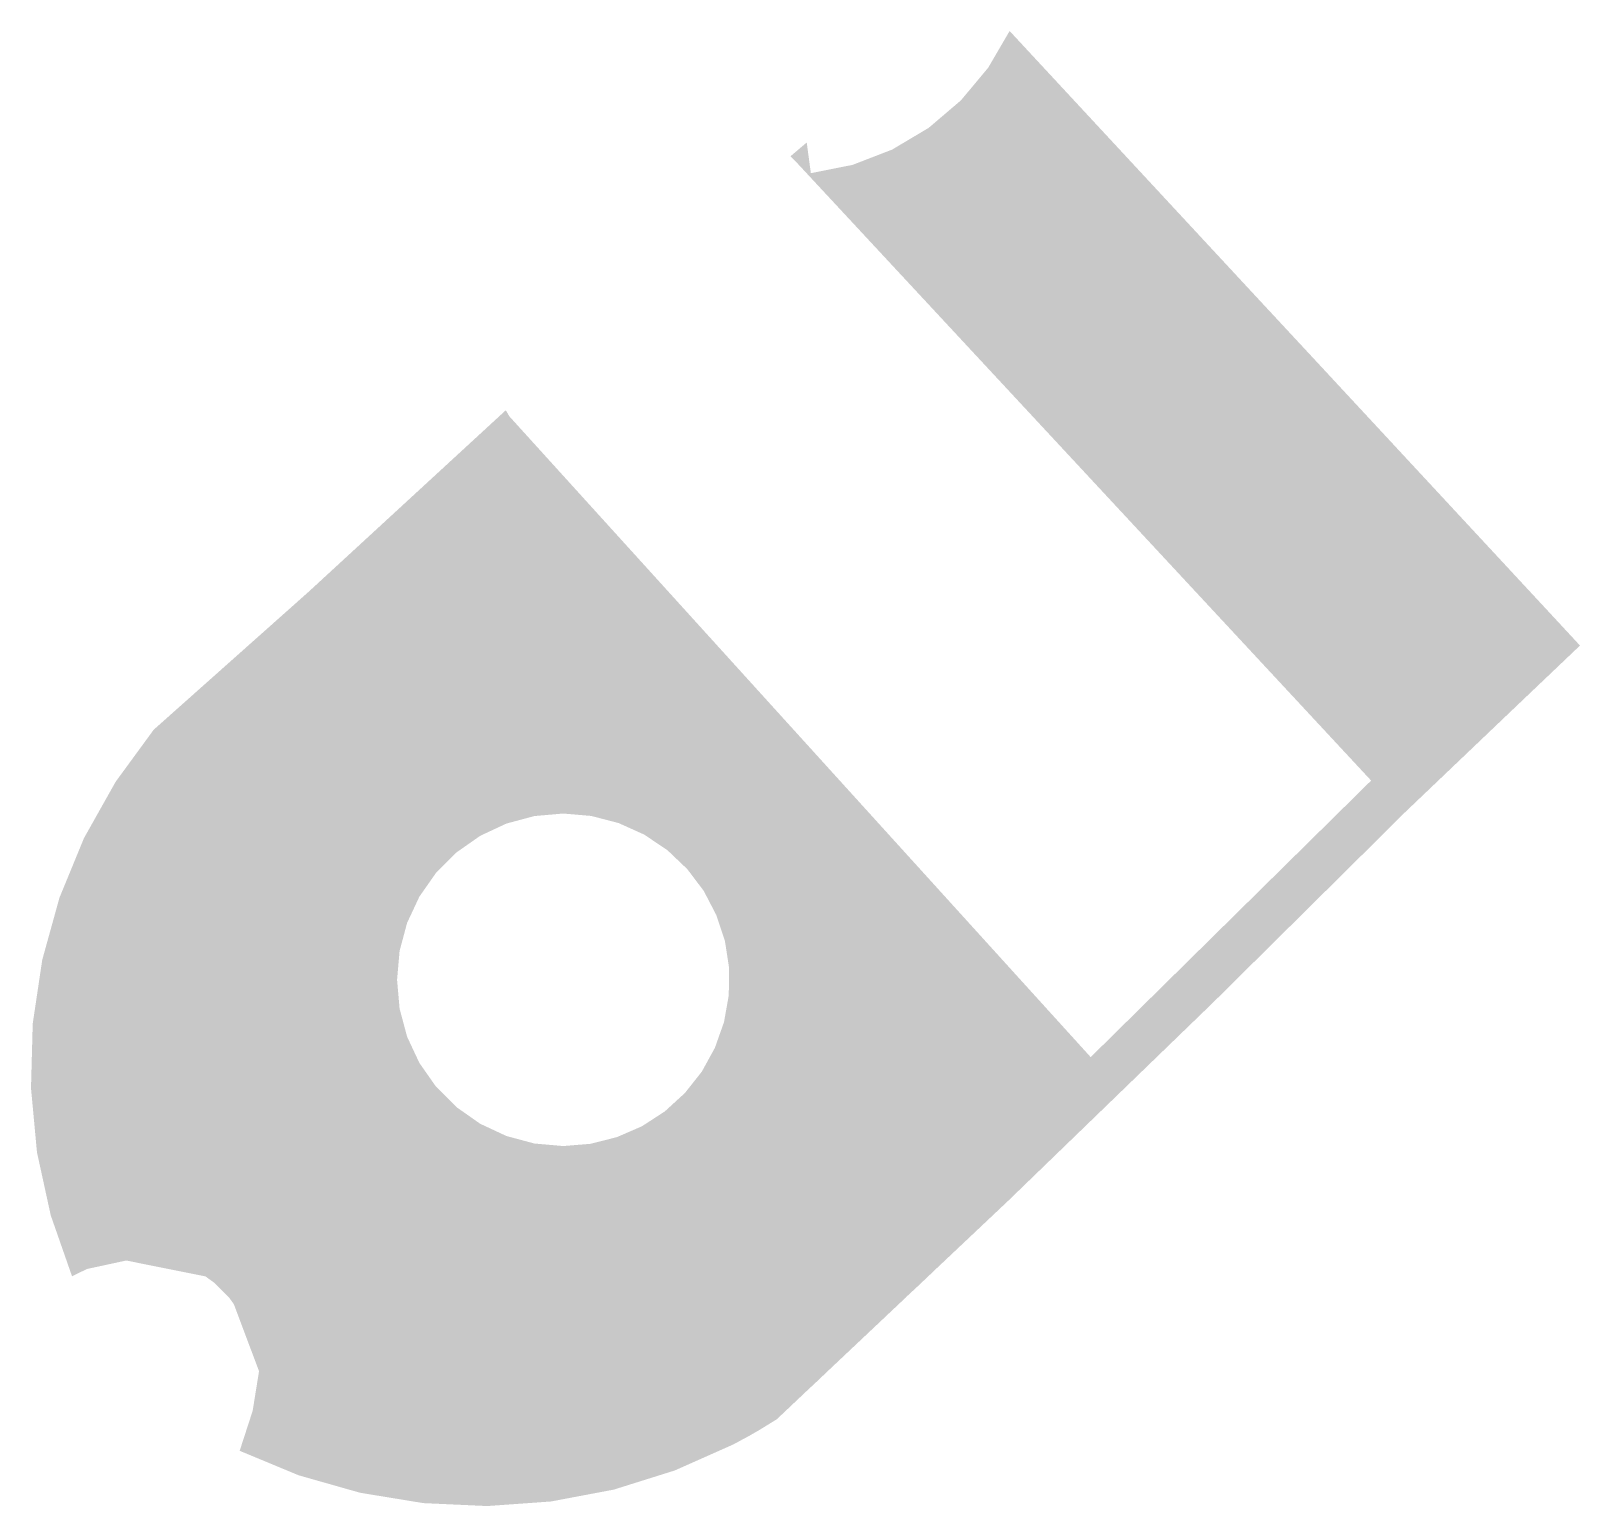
# Model space of a CAD drawing. Header units: inches. Extents: x 7536134 to 7536287, y 4650249 to 4650394.
import ezdxf

# ---------------------------------------------------------------- set-up
doc = ezdxf.new("R2010")
doc.units = ezdxf.units.IN
doc.header["$MEASUREMENT"] = 0
doc.layers.add('1.5.1.1', color=7, linetype='Continuous')

msp = doc.modelspace()

# ---------------------------------------------------------------- hatches: boundary and pattern name
at = {"layer": '1.5.1.1'}
msp.add_hatch(color=256, dxfattribs=at).paths.add_polyline_path([(7536254.84, 4650368.78), (7536261.17, 4650361.97), (7536284.02, 4650337.36), (7536287.32, 4650333.8), (7536280.05, 4650326.88), (7536269.74, 4650317.05), (7536269.65, 4650316.95), (7536268.83, 4650316.13), (7536251.11, 4650298.58), (7536230.9, 4650279.03), (7536228.03, 4650276.32), (7536223.45, 4650272), (7536223.16, 4650271.72), (7536222.87, 4650271.45), (7536222.58, 4650271.17), (7536222.29, 4650270.9), (7536222, 4650270.62), (7536221.7, 4650270.35), (7536221.44, 4650270.1), (7536221.41, 4650270.08), (7536220.85, 4650269.55), (7536220.79, 4650269.48), (7536220.74, 4650269.44), (7536220.48, 4650269.2), (7536220.42, 4650269.14), (7536220.12, 4650268.85), (7536220.06, 4650268.79), (7536220.03, 4650268.77), (7536219.75, 4650268.5), (7536219.69, 4650268.45), (7536219.38, 4650268.16), (7536219.32, 4650268.1), (7536219.3, 4650268.08), (7536219.01, 4650267.81), (7536218.96, 4650267.76), (7536218.94, 4650267.74), (7536218.65, 4650267.46), (7536218.59, 4650267.41), (7536213.13, 4650262.26), (7536212.83, 4650261.97), (7536212.53, 4650261.69), (7536212.24, 4650261.41), (7536211.94, 4650261.13), (7536211.64, 4650260.85), (7536211.34, 4650260.57), (7536211.04, 4650260.29), (7536209.75, 4650259.07), (7536208.28, 4650257.68), (7536208.06, 4650257.47), (7536207.97, 4650257.42), (7536206.41, 4650256.46), (7536205.99, 4650256.21), (7536205.97, 4650256.2), (7536205.56, 4650255.97), (7536205.54, 4650255.95), (7536205.12, 4650255.72), (7536205.1, 4650255.71), (7536204.65, 4650255.47), (7536204.23, 4650255.24), (7536204.21, 4650255.23), (7536203.76, 4650254.99), (7536198, 4650252.43), (7536191.98, 4650250.54), (7536185.78, 4650249.37), (7536179.49, 4650248.92), (7536173.19, 4650249.21), (7536166.96, 4650250.23), (7536160.9, 4650251.95), (7536155.07, 4650254.37), (7536156.35, 4650258.31), (7536156.98, 4650262.22), (7536154.5, 4650268.82), (7536154.04, 4650269.47), (7536152.54, 4650270.96), (7536151.7, 4650271.57), (7536143.88, 4650273.14), (7536139.99, 4650272.3), (7536138.53, 4650271.58), (7536136.43, 4650277.59), (7536135.07, 4650283.81), (7536134.48, 4650290.14), (7536134.65, 4650296.5), (7536135.59, 4650302.8), (7536137.29, 4650308.93), (7536139.71, 4650314.81), (7536142.83, 4650320.36), (7536146.59, 4650325.5), (7536161.87, 4650339.1), (7536181.33, 4650357.01), (7536181.67, 4650356.42), (7536209.47, 4650325.78), (7536197.29, 4650313.6), (7536194.99, 4650315.15), (7536192.46, 4650316.29), (7536189.77, 4650316.99), (7536187, 4650317.23), (7536184.15, 4650316.98), (7536181.39, 4650316.24), (7536178.8, 4650315.03), (7536176.46, 4650313.39), (7536174.44, 4650311.37), (7536172.8, 4650309.03), (7536171.59, 4650306.44), (7536170.85, 4650303.68), (7536170.6, 4650300.83), (7536170.85, 4650297.98), (7536171.59, 4650295.22), (7536172.8, 4650292.63), (7536174.44, 4650290.29), (7536176.46, 4650288.27), (7536178.8, 4650286.63), (7536181.39, 4650285.42), (7536184.15, 4650284.68), (7536187, 4650284.43), (7536189.68, 4650284.65), (7536192.29, 4650285.31), (7536194.76, 4650286.38), (7536197.01, 4650287.84), (7536199, 4650289.66), (7536200.67, 4650291.77), (7536201.96, 4650294.12), (7536202.86, 4650296.66), (7536203.33, 4650299.31), (7536203.36, 4650302), (7536202.95, 4650304.66), (7536202.1, 4650307.21), (7536200.86, 4650309.6), (7536199.24, 4650311.74), (7536197.29, 4650313.6), (7536209.47, 4650325.78), (7536239.04, 4650293.2), (7536266.71, 4650320.48), (7536210.05, 4650381.42), (7536209.42, 4650382.06), (7536211.02, 4650383.42), (7536211.43, 4650380.39), (7536215.54, 4650381.21), (7536219.45, 4650382.72), (7536223.05, 4650384.86), (7536226.24, 4650387.58), (7536228.93, 4650390.8), (7536231.04, 4650394.42), (7536254.84, 4650368.78)], flags=0)

doc.saveas('drawing.dxf')
